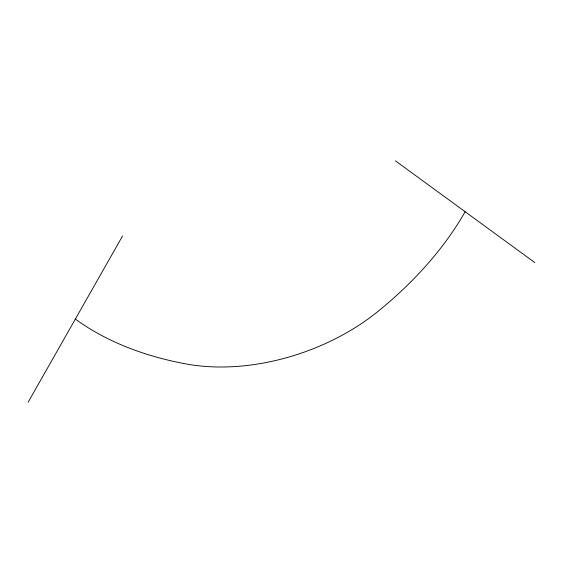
<?xml version="1.0" encoding="UTF-8"?>
<svg xmlns="http://www.w3.org/2000/svg" width="563" height="563" viewBox="0 0 563 563"><rect width="100%" height="100%" fill="white"/><g stroke="black" fill="none" stroke-linecap="round" stroke-linejoin="round"><path stroke-width="0.84" d="M28.15 402.193L122.558 235.967M395.395 160.807L534.85 262.611M75.351 319.08A362.614 231.625 -19.5 0 0 186.064 363.944A171.954 109.841 -19.5 0 0 378.625 310.896A362.614 231.625 -19.5 0 0 465.122 211.709"/></g></svg>
